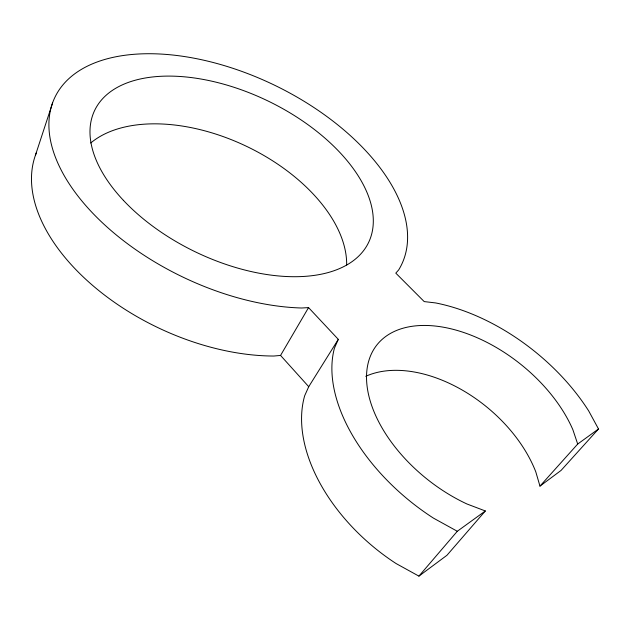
<?xml version="1.0" encoding="UTF-8"?>
<svg xmlns="http://www.w3.org/2000/svg" width="630" height="630" viewBox="0 0 630 630"><rect width="100%" height="100%" fill="white"/><g stroke="black" fill="none" stroke-linecap="round" stroke-linejoin="round"><path stroke-width="0.94" d="M35.461 155.169L52.566 103.029M539.965 486.116L561.039 470.452L598.5 428.975L588.735 411.004A162.178 97.414 38.4 0 0 435.661 302.943L424.203 301.589L395.798 273.129L398.664 269.923A192.441 106.344 25.8 0 0 241.077 71.135A192.441 106.344 25.8 0 0 51.66 145.538A192.441 106.344 25.8 0 0 301.707 308.007L308.55 307.598L338.302 339.357L334.428 348.177A162.178 97.414 38.4 0 0 433.479 518.136L457.301 531.271L485.336 510.962L466.972 503.992A123.645 74.088 38.3 0 1 366.951 385.001A123.645 74.088 38.3 0 1 448.111 328.143A123.645 74.088 38.3 0 1 572.898 429.778L577.694 444.048L539.965 486.116L535.799 471.878A118.849 75.852 39.4 0 0 365.762 376.307M338.302 339.357L308.731 386.694L304.692 395.687A155.846 99.682 39.4 0 0 396.12 563.567L418.911 576.127L446.969 555.266L485.336 510.962M36.493 152.468A185.716 109.785 25.4 0 0 92.87 285.618A185.716 109.785 25.4 0 0 273.861 356.029L280.555 355.43L308.55 307.598M418.911 576.127L457.301 531.271M577.694 444.048L598.5 428.975M280.555 355.43L308.731 386.694M90.728 143.002A146.782 86.483 25.5 0 1 246.298 146.215A146.782 86.483 25.5 0 1 346.657 264.978M123.393 200.324A152.058 83.727 25.8 0 0 364.92 248.795A152.058 83.727 25.8 0 0 206.624 80.081A152.058 83.727 25.8 0 0 123.393 200.324"/></g></svg>
